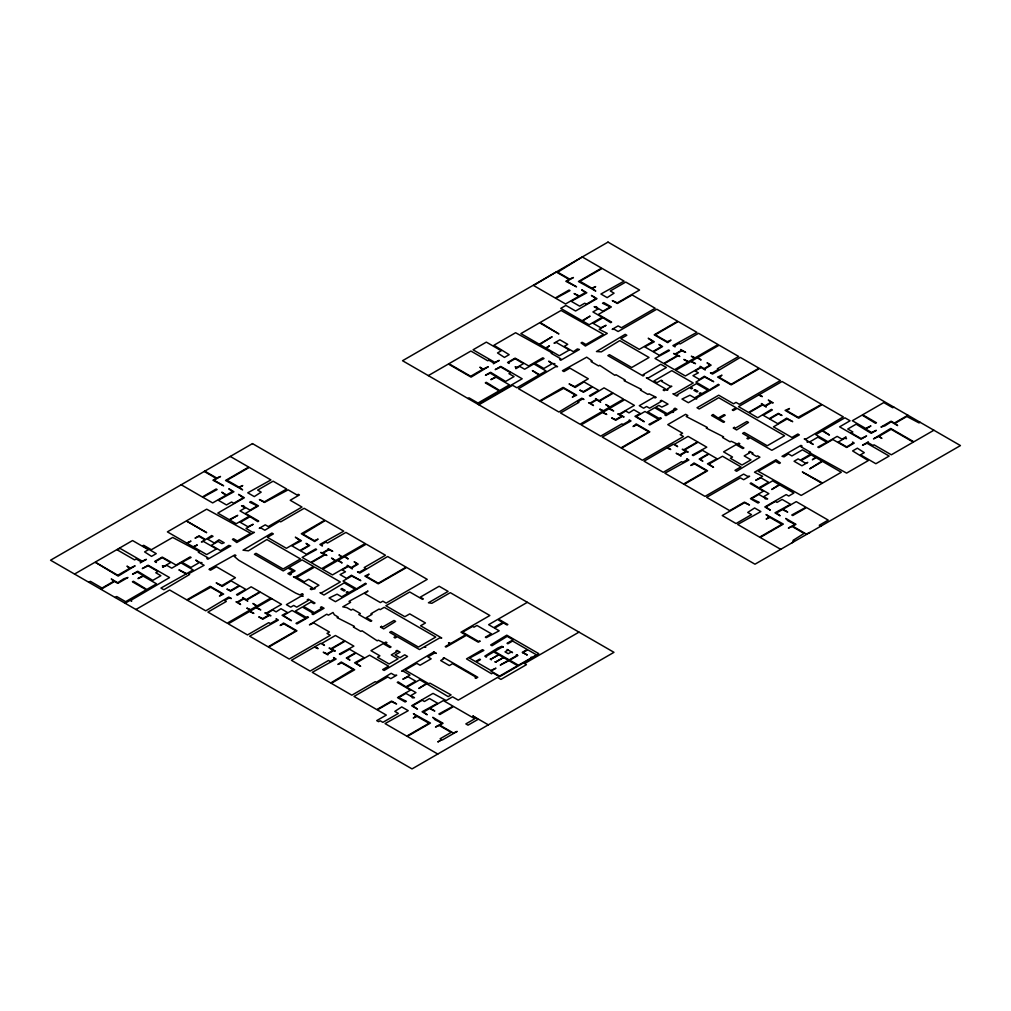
<?xml version="1.0" encoding="UTF-8"?>
<svg xmlns="http://www.w3.org/2000/svg" width="1011" height="1011" viewBox="0 0 1011 1011"><rect width="100%" height="100%" fill="white"/><g stroke="black" fill="none" stroke-linecap="round" stroke-linejoin="round"><path stroke-width="1.5" d="M74.536 574.058L132.555 540.556L148.415 549.719L144.611 551.905L151.524 556.366L156.275 553.636L142.715 545.801L143.638 545.283L151.359 549.731L172.679 537.435L199.369 551.602L198.295 552.221L208.051 557.857L206.825 558.565L207.912 559.184L230.811 545.965L228.789 545.409L220.512 550.654L211.299 545.333L218.073 541.428L221.877 543.615L224.177 542.755L219.021 539.786L214.281 542.995L207.508 539.078L213.056 536.335L211.678 535.539L205.612 539.545L199.104 535.792L195.035 538.143L199.104 536.411L205.069 539.861L201.404 541.972L203.438 541.428L216.455 548.935L206.686 554.571L193.682 547.065L197.335 544.942L193.139 546.749L187.174 543.299L190.965 541.112L186.631 542.995L167.384 531.874L206.686 509.178L250.602 533.29L237.32 540.961L233.528 538.762L232.442 539.394L236.776 542.515L254.406 532.342L252.497 532.19L246.002 528.437L253.18 524.292L247.897 526.718L240.302 522.333L250.058 516.697L257.792 521.625L258.74 521.082L245.458 513.411L258.462 505.892L250.88 501.519L249.654 502.214L257.388 505.892L250.058 510.125L243.563 506.372L243.689 505.664L241.528 505.816L245.18 507.926L240.037 510.909L249.249 516.229L236.233 523.736L229.737 519.983L237.724 515.37L229.194 519.667L217.807 513.095L244.371 497.753L238.545 494.392L243.285 497.753L233.743 503.263L231.582 502.012L226.477 504.957L218.351 500.268L233.933 491.738L228.789 488.755L232.442 491.498L226.477 494.948L221.738 492.205L225.933 495.251L212.651 502.922L202.895 497.286L217.125 489.539L216.177 488.995L202.352 496.982L181.209 484.774M428.323 375.612L448.378 364.036L471.075 377.141L488.288 366.728L483.144 369.078L479.884 367.195L482.601 369.381L470.671 376.269L448.922 363.72L470.886 351.044L487.757 360.775L488.831 360.156L493.709 362.974L493.444 363.758L499.27 360.384L494.796 362.342L473.047 349.793L486.342 342.122L501.304 350.766L497.513 352.953L504.426 357.414L509.165 354.671L493.924 345.244L515.61 332.733L552.019 352.814L551.21 353.281L560.941 358.905L559.728 359.6L560.814 360.232L579.417 349.49L577.382 348.934L573.414 351.702L564.201 346.381L567.727 344.347L559.854 339.81L554.028 343.171L556.328 342.464L569.345 349.983L559.31 355.771L546.306 348.264L549.415 345.838L545.763 347.948L539.798 344.498L552.132 336.751L539.255 344.195L520.892 333.592L539.596 322.787L558.906 333.933L540.139 322.484L561.08 310.465L603.504 334.325L585.925 344.473L582.134 342.287L581.047 342.919L585.382 346.04L607.295 333.39L599.169 329.321L606.082 325.327L600.787 327.754L593.204 323.381L602.96 317.745L610.682 322.673L611.63 322.117L598.348 314.459L611.364 306.94L603.769 302.554L602.556 303.262L610.278 306.94L602.96 311.173L596.452 307.407L596.591 306.712L594.152 306.712L598.082 308.974L592.926 311.944L602.152 317.277L589.16 324.771L582.627 321.03L590.083 316.102L582.083 320.714L560.751 308.393L565.895 305.423L575.575 311.009L596.995 298.649L591.435 295.439L595.909 298.649L586.367 304.159L584.737 303.212L579.644 306.156L571.24 301.303L586.835 292.773L581.679 289.803L585.344 292.545L579.379 295.983L574.084 293.556L578.835 296.299L565.553 303.97L555.797 298.333L570.027 290.587L569.079 290.043L555.254 298.018L533.568 285.506L556.24 271.984L569.079 279.402L565.819 281.273L576.535 286.833L566.906 281.273L573.414 277.519L569.623 279.087L557.693 272.199L582.26 256.958L601.608 268.13L578.431 281.513L595.77 291.054L592.383 288.476L595.643 286.593L591.839 288.16L579.922 281.273L602.152 268.446L624.103 281.121L600.926 294.024L607.156 297.626L614.069 293.165L610.278 290.978L625.733 282.056L639.559 290.043L617.329 302.87L612.312 300.608L617.329 303.502L632.128 294.959L655.166 308.254L621.399 327.754L618.138 325.883L612.173 329.321L614.347 329.321L618.138 331.52L656.796 309.202L677.673 321.245L654.193 334.805L667.753 342.628L671.001 340.126L667.209 341.68L655.28 334.805L678.217 321.561L696.92 332.354L672.896 345.598L675.07 346.849L674.527 345.914L679.026 343.31L680.112 343.942L698.538 333.301L718.063 344.561L695.126 357.806L691.334 356.238L694.582 358.121L688.617 361.559L683.878 359.448L688.074 361.875L674.527 369.697L664.227 363.758L677.774 355.923L679.809 356.479L675.879 354.204L681.844 350.766L685.635 352.334L680.757 349.515L681.3 350.451L675.335 353.888L673.579 353.496L677.231 355.619L663.684 363.442L655.002 358.437L669.509 350.526L668.562 349.983L659.349 355.303L653.384 351.853L662.597 346.533L658.932 344.422L661.51 346.533L652.841 351.55L644.702 346.849L654.332 341.769L648.228 338.243L652.841 341.528L639.281 349.351L620.855 338.71L626.82 335.273L625.19 334.325L596.452 351.55L601.33 351.853L619.768 340.593L649.037 357.49L631.698 367.511L609.469 354.671L607.838 355.619L643.084 375.966L644.159 375.334L643.084 374.715L660.777 364.263L666.388 367.511L648.506 377.836L646.332 377.836L665.301 388.793L663.14 390.044L664.227 390.676L665.845 389.728L666.931 390.36L668.018 389.728L666.931 389.109L671.809 386.29L669.775 386.05L661.649 381.362L662.458 380.894L661.245 380.187L656.91 382.689L653.927 380.97L671.809 370.645L693.23 383.005L674.792 393.645L672.896 393.797L676.852 396.085L677.939 395.465L676.966 394.897L689.439 387.693L691.461 388.869L692.548 388.249L690.513 387.074L696.478 383.624L707.864 390.208L701.899 393.645L700.408 392.786L699.334 393.405L700.813 394.277L694.582 397.866L689.97 395.213L682.008 399.067L688.352 402.719L694.86 398.966L696.756 398.814L695.934 398.347L719.251 384.888L718.303 384.332L709.495 389.892L695.934 382.07L704.616 377.052L713.69 381.678L704.338 376.269L699.46 379.403L692.952 375.65L698.374 372.832L695.126 370.949L701.091 367.511L705.286 369.938L704.616 368.914L711.125 365.161L707.055 362.81L710.038 365.161L704.073 368.611L700.143 366.336L700.547 367.195L685.37 375.966L675.613 370.329L690.791 361.559L695.53 363.669L691.334 361.256L697.299 357.806L701.091 359.992L697.843 357.49L719.15 345.193L738.662 356.466L717.355 368.762L718.442 369.381L711.934 373.147L710.442 372.907L712.477 374.083L740.292 357.401L758.996 368.194L731.18 384.256L719.251 377.368L721.968 375.182L717.62 377.052L731.18 384.888L759.539 368.51L780.404 380.566L739.306 404.286L736.008 402.378L733.569 403.793L718.707 395.213L697.021 407.736L699.195 408.987L718.707 397.715L736.059 407.736L732.267 409.923L733.354 410.554L737.145 408.356L784.587 435.741L767.235 445.763L744.197 432.455L742.567 433.403L749.075 437.156L746.902 438.408L747.988 439.027L750.149 437.776L771.835 450.299L799.347 434.882L797.869 434.022L791.904 437.472L773.466 426.832L787.026 418.996L792.712 421.663L786.621 418.137L777.8 423.697L769.674 418.996L778.344 413.992L782.008 415.483L778.344 413.36L769.131 418.693L763.166 415.243L772.379 409.923L771.431 409.379L757.745 417.745L749.075 412.741L762.623 404.918L766.287 407.029L765.605 406.005L771.57 402.568L773.2 402.883L768.322 400.065L771.027 402.252L765.062 405.702L761.409 403.579L762.079 404.602L748.532 412.425L738.498 406.637L758.553 395.061L762.357 396.615L759.097 394.745L782.034 381.501L821.614 404.349L798.134 417.278L786.748 410.706L789.465 408.52L785.13 410.39L798.677 418.213L822.158 404.665L843.3 416.873L806.272 438.875L804.238 438.951L808.168 441.226L806.942 441.933L808.977 442.009L813.185 444.436L809.798 441.845L817.924 437.156L826.872 442.312L817.785 447.089L818.746 447.646L832.837 439.507L846.662 447.481L854.244 443.096L852.488 442.085L853.17 443.096L846.662 446.862L838.258 442.009L844.766 438.256L846.523 438.648L845.297 437.94L845.98 436.916L842.049 439.191L837.171 436.373L827.958 441.693L815.763 434.654L822.259 430.888L829.45 435.046L822.802 430.585L844.918 417.808L850.074 420.778L839.61 426.832L861.031 439.191L866.591 435.981L861.031 438.559L851.211 432.898L852.842 431.962L847.749 429.018L856.153 424.165L871.191 433.315L876.347 430.345L871.596 432.455L865.631 429.018L870.913 425.96L865.631 428.386L852.349 420.728L862.105 415.091L875.526 423.306L876.474 422.75L862.648 414.775L883.791 402.568L892.738 407.736L893.825 407.104M88.766 582.273L90.396 581.338L102.048 588.061L113.978 581.173L111.273 578.987L117.769 582.74L123.873 578.747L127.942 577.496L117.769 583.372L114.521 581.489L100.974 589.312M115.064 597.45L116.695 596.515L125.642 601.684L146.241 589.779L132.416 581.805L133.364 581.249L146.785 589.476L156.541 583.84L143.259 576.169L137.976 578.595L143.259 575.537L137.294 572.1L132.555 574.21L137.698 571.24L152.749 580.39L160.875 575.701L155.782 572.757L157.956 571.506L148.137 565.831L142.311 568.574L148.137 565.212L169.557 577.572L130.95 600.307L131.683 601.166L130.192 600.307L125.099 603.238M467.967 398.498L469.041 397.866L477.988 403.035L499.131 390.827L485.305 382.853L486.266 382.297L499.674 390.511L509.443 384.888L496.148 377.217L490.866 379.643L496.148 376.585L490.196 373.147L485.444 375.258L490.6 372.288L505.639 381.438L514.043 376.585L508.95 373.64L510.58 372.705L500.761 367.044L495.2 369.622L500.761 366.412L522.181 378.784L477.988 404.286M186.631 573.667L193.139 569.913L180.944 562.862L171.718 568.182L166.84 565.364L162.645 567.171L163.592 566.615L162.367 565.92L164.136 566.312L170.632 562.546L162.24 557.693L155.732 561.459L156.402 562.47L154.645 561.459L162.24 557.074L176.053 565.061L190.156 556.922L191.104 557.465L182.018 562.242L190.965 567.398L199.104 562.71L195.717 560.119L199.913 562.546L201.947 562.634L200.721 563.342L204.121 565.288L188.526 573.818L189.613 574.45L163.858 589.754L160.939 588.061L186.087 573.983L178.909 569.825L186.631 573.667M478.848 404.779L512.602 385.305L516.886 387.782L538.977 375.018L532.367 370.582L539.558 374.727L546.066 370.974L533.871 363.922L524.621 369.23L519.742 366.412L515.812 368.686L516.482 367.663L515.092 366.854L517.025 367.347L523.534 363.594L515.13 358.741L508.621 362.494L509.127 363.417L507.535 362.494L515.13 358.121L528.69 365.944L542.781 357.806L544.044 358.526L534.958 363.303L543.893 368.459L552.031 363.77L548.644 361.18L552.815 363.594L554.849 363.669L553.624 364.377L557.554 366.652L555.519 366.728L518.517 388.717L539.659 400.925L563.114 387.39L576.662 395.213L572.327 397.096L575.044 394.897L563.658 388.325L540.203 401.241L558.906 412.033L581.818 398.182L583.979 399.433L582.361 399.118L577.862 401.721L578.937 402.353L560.536 412.968L580.049 424.241L602.96 411.022L599.713 409.139L603.504 410.706L609.469 407.256L605.804 404.526L610.012 406.953L623.56 399.118L613.26 393.178L599.713 401.001L600.66 402.176L596.73 399.901L590.765 403.351L593.47 405.537L588.592 402.719L590.222 403.035L596.187 399.598L595.504 398.574L599.169 400.685L612.717 392.862L604.047 387.858L590.348 396.224L589.4 395.68L598.626 390.36L592.661 386.922L583.435 392.243L579.783 390.12L583.435 391.611L592.117 386.606L583.979 381.905L575.171 387.466L569.079 383.94L574.766 386.606L588.326 378.784L569.888 368.13L563.923 371.58L562.432 370.721L586.696 357.186L592.105 360.94L591.043 361.559L598.626 365.944L599.7 365.325L614.89 375.334L615.964 374.715L625.177 380.035L624.103 380.654L641.442 389.425L640.367 390.044L647.963 394.429L649.037 393.81L656.227 397.323L655.141 397.955L653.927 397.247L639.281 405.702L643.615 408.204L646.598 406.485L649.58 408.204L661.245 401.468L660.297 400.925L661.371 400.293L667.993 404.122L661.788 407.104L658.806 405.386L655.823 407.104L667.209 413.676L674.792 409.291L673.958 408.81L675.045 408.191L676.966 409.291L672.631 411.806L673.44 412.273L671.544 412.425L665.984 415.635L664.897 415.003L666.123 414.308L654.736 407.736L647.685 411.806L659.071 418.377L660.297 417.669L661.371 418.301L649.858 424.949L648.91 424.405L658.527 419.312L644.98 411.49L636.298 416.494L644.298 421.739L634.946 416.342L640.367 413.524L633.859 409.771L628.981 412.892L625.733 411.022L619.768 414.459L624.103 416.962L622.207 416.494L615.699 420.247L611.63 417.909L615.699 419.628L621.664 416.178L617.734 413.916L619.225 414.144L634.402 405.386L624.646 399.749L609.469 408.52L613.664 410.946L608.925 408.823L602.96 412.273L606.752 414.459L602.417 412.589L581.135 424.873L600.66 436.133L621.929 423.849L623.016 424.481L629.524 420.728L629.259 419.944L631.016 420.955L602.278 437.081L620.981 447.873L648.771 431.836L636.842 424.949L633.05 426.516L636.172 423.925L649.858 431.836L621.525 448.189L642.402 460.245L683.474 436.525L680.163 434.616L682.602 433.214L667.753 424.633L685.635 414.308L687.809 415.559L686.191 416.494L707.321 427.451L706.247 428.07L723.585 436.84L722.511 437.46L730.106 441.845L731.168 441.226L737.145 444.044L738.776 443.096L739.85 443.728L738.232 444.663L743.919 447.949L742.832 448.581L736.059 444.663L723.585 451.866L732.533 457.035L730.372 458.286L742.023 465.009L750.971 459.853L744.197 455.936L749.884 452.65L748.797 452.018L749.884 451.399L753.005 453.193L751.919 453.825L756.531 456.479L757.605 455.86L759.918 457.187L736.602 471.278L734.972 470.33L740.937 466.892L722.511 456.252L708.951 464.074L713.564 467.36L707.46 463.834L717.077 458.754L708.951 454.053L700.282 459.07L702.847 461.18L699.195 459.07L708.408 453.749L702.443 450.299L693.23 455.62L692.282 455.076L706.777 447.165L698.108 442.161L684.548 449.983L688.213 452.107L686.456 451.715L680.491 455.152L681.035 456.087L676.157 453.269L679.948 454.836L685.913 451.399L682.248 449.288L684.017 449.68L697.565 441.845L688.074 436.373L674.527 444.195L677.635 446.622L673.44 444.195L667.475 447.646L670.723 449.516L666.931 447.949L644.032 461.18L663.279 472.289L681.679 461.661L682.766 462.292L687.265 459.689L686.722 458.754L688.895 460.005L664.897 473.224L683.6 484.029L706.512 470.797L694.582 463.923L690.791 465.477L694.039 462.975L707.599 470.797L684.144 484.345L705.021 496.388L743.654 474.096L747.445 476.282L749.619 476.282L743.654 479.719L740.393 477.849L706.651 497.336L729.689 510.631L744.462 502.101L749.48 504.995L744.462 502.732L722.233 515.559L736.059 523.546L751.514 514.624L747.71 512.438L754.623 507.977L760.866 511.579L737.689 524.482L759.64 537.157L781.869 524.33L769.94 517.442L766.148 519.009L769.396 517.126L766.009 514.548L783.361 524.09L760.184 537.473L780.719 549.339M135.916 609.494L169.671 590.007L186.77 599.877L210.212 586.342L223.633 594.089L219.438 596.048L222.142 593.849L210.756 587.277L187.313 600.193L205.739 610.834L228.789 597.059L231.355 598.55L229.194 597.918L224.695 600.521L226.312 601.457L207.912 612.085L227.159 623.193L250.058 609.974L246.81 608.091L250.602 609.658L256.567 606.221L252.914 603.479L257.11 605.905L270.67 598.082M271.744 598.702L256.567 607.472L260.775 609.898L256.023 607.788L250.058 611.225L253.862 613.412L249.527 611.541L228.246 623.825L247.493 634.933L268.762 622.65L270.392 623.585L276.9 619.831L276.091 618.745L278.391 620.072L249.654 636.184L268.092 646.825L295.882 630.788L283.952 623.901L280.148 625.468L283.548 623.041L296.956 630.788L268.635 647.141L289.234 659.033L330.306 635.325L326.995 633.417L329.434 632.014L313.764 622.966L309.429 624.836L326.78 614.195L328.411 615.143L333.023 612.476L334.363 614.827L338.167 617.013L337.093 617.633L354.431 626.403L353.357 627.022L360.94 631.407L362.014 630.788L377.204 640.797L378.278 640.178L384.243 642.996L385.873 642.061L386.96 642.68L385.33 643.628L391.055 646.926L389.968 647.545L383.169 643.628L370.961 650.667L379.909 655.836L377.469 657.238L389.121 663.974L398.069 658.806L391.295 654.888L396.982 651.602L395.933 650.996L397.02 650.364L400.103 652.158L395.086 654.888L399.964 657.706L404.716 654.812L407.559 656.455L384.129 670.47L382.626 669.598L388.59 666.161L369.609 655.204L356.049 663.026L360.662 666.312L354.57 662.799L364.187 657.706L356.049 653.018L347.38 658.022L349.958 660.132L346.293 658.022L355.518 652.702L349.553 649.252L340.328 654.572L339.38 654.029L353.888 646.13L345.206 641.113L331.659 648.948L335.323 651.059L333.554 650.667L327.589 654.104L327.867 654.888L323.255 652.234L327.046 653.801L333.011 650.351L329.08 648.089L331.115 648.632L344.675 640.81L335.45 635.489L321.902 643.312L324.48 645.422L320.816 643.312L314.851 646.749L318.099 648.632L314.307 647.065L291.408 660.297L310.112 671.089L328.512 660.461L330.142 661.396L334.641 658.806L333.554 657.554L336.132 659.033L312.273 672.34L330.711 682.981L353.079 669.446L341.693 662.875L337.889 664.442L341.276 662.015L354.697 669.762L331.254 683.297L351.853 695.189L375.296 681.654L376.383 682.273L391.169 673.288L394.543 675.234L396.716 675.234L390.751 678.684L387.769 676.953L354.027 696.44L376.787 709.596L391.56 701.065L396.577 703.959L391.56 701.685L377.33 709.899L386.316 715.08L376.711 720.628L378.556 721.69L380.161 720.767L382.891 722.347L398.347 713.425L394.821 711.39L401.733 706.929L408.242 710.682L385.065 723.598L406.751 736.122L428.98 723.282L417.05 716.395L413.259 717.962L416.507 716.079L413.385 713.665L430.471 723.055L407.294 736.425L437.788 754.042M527.35 602.316L488.616 624.684L493.76 627.654L502.707 622.498L498.638 620.147L499.459 619.68L507.863 624.533L507.042 625L503.516 622.966L494.581 628.134L499.181 630.788L498.372 631.256L486.177 637.676L485.356 637.208L491.321 633.758L476.952 625.468L473.969 627.186L472.617 626.403L462.583 632.204L478.317 641.277L480.212 641.113L478.317 642.212L466.387 635.325L446.053 647.065L445.244 646.598L450.122 643.78L448.518 642.857L450.931 643.312L465.565 634.857L460.965 632.204L489.855 615.509L450.287 592.661L431.849 603.302L428.437 602.771L448.113 591.41L439.166 586.254L420.298 597.135L423.369 598.916L422.56 599.384L409.733 591.978L385.873 605.753L404.855 616.71L409.733 613.892L425.454 622.966L420.576 625.784L441.744 638.004L439.823 637.827L424.633 646.598L425.745 647.242L423.824 647.065L419.489 649.567L397.26 636.74L395.086 637.992L394.012 637.36L396.173 636.109L389.665 632.355L391.295 631.42L418.402 647.065L435.754 637.044L384.243 607.308L380.187 609.658L379.1 609.039L370.961 613.728L372.048 614.359L366.361 617.645L371.783 620.767L370.696 621.399L358.766 614.511L360.396 613.576L352.801 609.191L351.171 610.126L346.836 607.624L342.78 606.84L350.627 602.303L349.01 601.368L367.979 591.031L364.731 593.545L380.401 602.581L382.84 601.179L386.139 603.087L427.236 579.366L406.637 567.462L378.278 583.84L364.87 576.093L369.066 574.134L366.361 576.321L378.278 583.208L406.093 567.158L387.668 556.518L359.714 573.123L357.54 571.86L359.309 572.251L365.818 568.498L364.187 567.563L385.494 555.254L366.247 544.145L344.941 556.454L348.188 558.957L344.397 556.758L338.432 560.208L342.097 562.95L337.889 560.524L322.711 569.281L332.467 574.918L347.658 566.147L347.241 565.288L351.171 567.563L357.136 564.113L354.153 561.775L358.223 564.113L351.714 567.879L352.397 568.89L348.188 566.463L342.236 569.913L345.484 571.784L340.062 574.602L346.571 578.355L351.449 575.234L360.801 580.63L351.714 576.017L343.045 581.022L356.592 588.844L365.413 583.284L366.361 583.84L335.45 601.684L329.08 598.006L337.08 594.165L341.693 596.831L347.923 593.23L346.28 592.282L347.354 591.65L349.01 592.598L354.975 589.16L344.132 582.905L323.937 595.024L319.969 592.737L321.902 592.598L340.328 581.957L314.585 567.095L296.691 577.42L304.273 581.805L308.62 579.303L318.92 585.243L314.042 588.061L315.091 588.667L311.325 589.628L310.238 589.009L312.412 587.745L293.43 576.801L295.604 576.801L313.498 566.463L302.112 559.892L289.095 567.398L295.06 570.849L290.182 573.667L291.269 574.286L290.182 574.918L287.882 573.591L292.899 570.849L288.009 568.03L283.27 570.924L254.406 554.255L256.023 553.32L283.131 568.966L300.482 558.957L266.866 539.545L248.441 550.818L243.019 550.186L271.883 533.05L273.374 533.909L267.409 537.359L286.391 548.316L299.938 540.481L295.338 537.195L301.43 540.721L291.813 545.801L299.938 550.502L308.62 545.498L306.042 543.375L309.695 545.498L300.482 550.818L306.447 554.255L315.659 548.935L316.607 549.478L302.112 557.39L310.781 562.394L324.341 554.571L320.677 552.461L322.446 552.853L328.411 549.403L328.133 548.619L332.745 551.286L328.941 549.719L322.989 553.169L326.919 555.431L324.885 554.887L311.325 562.71L321.624 568.662L335.184 560.827L331.52 558.097L335.728 560.524L341.693 557.074L338.976 554.887L342.236 556.758L365.161 543.526L345.914 532.405L327.488 543.046L325.858 542.111L321.359 544.714L322.446 545.965L319.868 544.474L343.753 531.154L325.315 520.513L302.921 534.073L314.307 540.645L318.099 539.078L314.712 541.504L301.303 533.757L324.771 520.197L304.172 508.306L280.692 521.866L279.617 521.234L264.831 530.232L261.457 528.273L259.284 528.273L265.248 524.835L268.231 526.554L301.998 507.054L290.22 500.255L299.408 494.948L298.321 494.316L297.095 495.024L288.122 489.842L264.427 502.454L259.41 499.56L264.427 501.822L286.656 488.995L273.109 481.173L257.653 490.095L261.179 492.13L254.266 496.591L247.758 492.825L270.935 479.922L249.249 467.398L227.02 480.225L238.95 487.112L242.741 485.558L239.493 487.428L242.615 489.855L225.529 480.465L248.706 467.082L230.281 456.441M502.707 646.749L494.581 651.45L509.215 659.905L517.341 655.204M907.929 415.243L894.369 423.066L891.121 421.195L880.947 427.059L885.017 425.808L891.121 421.814L897.629 425.568L894.912 423.382L906.842 416.494L919.037 422.914L920.124 422.282M508.268 649.959L505.007 651.842L508.268 653.713L511.515 651.842M495.529 662.053L503.427 657.491M495.643 662.117L503.529 657.554M522.763 652.702L527.78 649.808L537.005 655.128L499.586 676.725L492.673 672.732L491.599 673.794L466.513 658.881L482.512 649.643L483.865 650.427L469.496 658.098L475.461 661.548L479.669 659.121L480.478 659.589L476.282 662.015L490.916 670.457L495.933 668.195L490.916 671.089L499.586 676.094L517.619 665.693L508.937 660.676L500.268 665.061L508.407 660.373L493.76 651.918L485.634 656.607L484.812 656.139L497.69 648.089L501.898 646.282L503.276 647.242L502.467 646.888M579 632.128L524.532 663.582L526.428 664.669L500.925 679.405L497.538 677.446L458.261 700.117L452.549 696.832L446.167 700.535L433.037 693.394L411.629 705.754L417.455 709.115L412.715 705.754L422.257 700.244L424.418 701.495L429.523 698.55L437.649 703.252L422.067 711.782L427.211 714.752L423.558 712.009L429.523 708.572L434.806 710.998L430.054 708.256L443.336 700.585L453.105 706.221L438.875 713.968L439.823 714.524L453.648 706.537L474.791 718.745L465.844 723.914L468.005 725.165L478.039 719.377L472.782 715.902L488.351 724.849M933.886 430.231L913.83 441.807L890.704 428.462L873.491 438.875L878.647 436.525L881.895 438.408L879.191 436.209L891.121 429.334L913.287 442.123L891.323 454.798L874.035 444.827L872.948 445.447L868.07 442.628L868.348 441.845L862.522 445.219L866.996 443.26L889.149 456.049L875.867 463.72L860.487 454.836L864.279 452.65L857.366 448.189L852.614 450.931L868.285 460.599L846.599 473.11L809.76 452.789L810.582 452.321L800.851 446.698L802.064 446.003L800.977 445.371L782.034 456.315L784.068 456.858L788.378 453.901L791.904 455.936L802.469 449.832L810.354 454.381L800.333 460.169L798.134 458.906L794.065 461.256L801.925 465.793L807.764 462.431L805.451 463.139L801.116 460.624L811.151 454.836L815.485 457.338L812.364 459.765L816.029 457.654L821.994 461.104L809.659 468.851L822.537 461.408L841.316 472.251L822.613 483.056L802.342 471.973L822.069 483.372L801.192 495.415L758.288 471.278L775.525 461.319L779.329 463.506L780.404 462.886L776.069 459.752L754.497 472.213L762.623 476.282L755.71 480.276L760.992 477.849L768.587 482.234L758.831 487.858L751.11 482.929L750.149 483.485L763.444 491.144L750.427 498.663L758.01 503.048L759.236 502.341L751.514 498.663L758.831 494.43L765.34 498.196L765.201 498.891L767.64 498.891L763.709 496.628L768.865 493.659L759.64 488.338L772.657 480.819L779.165 484.572L771.709 489.501L779.708 484.888L793.862 493.065L788.719 496.047L786.204 494.594L764.796 506.953L770.344 510.163L765.883 506.953L775.424 501.443L777.042 502.391L782.148 499.447L790.551 504.299L774.957 512.83L780.113 515.8L776.448 513.057L782.413 509.62L787.695 512.046L782.956 509.304L796.238 501.633L805.994 507.269L791.765 515.016L792.712 515.559L806.538 507.585L828.224 520.109L819.276 525.265L820.844 526.175M810.001 532.431L806.272 534.035L792.712 526.2L795.973 524.33L785.8 518.453L787.973 520.804L794.886 524.33L788.378 528.083L792.169 526.516L804.099 533.404L792.978 540.443L794.065 541.075L791.562 543.071M523.016 652.563L527.3 655.027L522.232 652.386L527.236 649.492L512.602 641.037L507.863 643.78L507.042 643.312L513.146 639.786L507.181 636.349L492.003 645.738L490.651 644.955L506.776 635.173L538.762 653.637L518.428 665.225L509.759 660.208L517.885 655.52L516.292 654.875L517.101 655.343M531.685 657.567L530.977 657.289L531.584 657.63M204.791 471.151L216.72 478.039L220.512 476.472L214.016 480.225L223.633 485.785L212.929 480.225L216.177 478.355L204.247 471.467M508.015 650.098C503.554 647.356 516.444 654.825 511.275 651.981M485.874 656.468L486.582 656.885L485.76 656.531M252.485 443.614L50.55 560.208L412.033 768.903L613.968 652.322L252.485 443.614M608.015 242.097L402.53 360.725L754.977 564.201L960.45 445.573L608.015 242.097M95.552 562.394L118.186 576.093L135.12 565.831L130.242 568.03L126.994 566.147L129.699 568.346L117.769 575.234L95.552 562.394M119.943 548.316L117.238 549.87L134.589 559.892L136.207 558.957L141.085 561.762L140.276 562.862L146.38 559.348L142.172 561.143L119.943 548.316M186.77 521.158L206.535 532.57L186.77 521.158M210.086 568.738L208.999 569.357L210.49 570.217L216.455 566.779L235.424 577.736L221.877 585.559L216.177 582.905L222.281 586.418L231.089 580.87L239.215 585.559L230.546 590.563L226.881 589.084L230.546 591.195L239.759 585.875L245.724 589.312L236.511 594.632L237.459 595.188L251.145 586.81L259.827 591.814L246.267 599.649L242.615 597.526L243.285 598.55L237.32 601.987L235.967 601.836L240.58 604.502L237.863 602.303L243.828 598.866L247.758 601.128L246.81 599.953L260.37 592.13L281.513 604.338L266.323 613.108L264.831 612.868L268.762 615.143L262.809 618.58L258.74 616.862L262.809 619.212L269.305 615.446L270.935 615.762L266.866 613.412L272.831 609.974L276.091 611.857L280.97 608.723L287.478 612.476L282.056 615.295L291.408 620.691L283.409 615.446L292.078 610.442L305.638 618.264L296.008 623.357L296.956 623.901L308.481 617.253L307.395 616.622L306.181 617.329L295.338 611.074L302.377 607.004L313.22 613.26L312.007 613.968L313.094 614.587L324.063 608.256L321.536 606.79L320.449 607.421L321.902 608.256L314.307 612.641L303.464 606.373L311.059 601.987L313.941 603.655L315.028 603.036L308.317 599.157L307.23 599.788L308.342 600.433L296.691 607.156L293.708 605.437L290.726 607.156L286.391 604.654L301.025 596.199L303.174 596.187L301.569 595.264L303.199 594.329L302.112 593.697L299.938 594.948L295.604 593.065L238.684 560.208L234.337 556.454L235.967 555.507L234.881 554.887L210.086 568.738M341.958 588.528L340.871 589.16L344.106 591.031L345.193 590.399L341.958 588.528M694.987 389.652L693.9 390.284L696.882 392.003L697.969 391.371L694.987 389.652M713.134 414.535L711.517 415.47L723.484 422.383L724.571 421.751L719.251 418.693L725.216 415.243L724.129 414.624L718.164 418.061L713.134 414.535M381.539 626.403L380.452 627.035L383.7 628.905L395.63 621.399L394.012 620.463L382.626 627.035L381.539 626.403M734.327 427.388L733.24 428.019L736.602 429.953L748.532 422.446L746.902 421.499L735.515 428.083L734.327 427.388M433.883 651.931L401.594 671.165L403.49 671.329L409.998 675.083L402.82 679.228L408.103 676.801L415.698 681.187L405.929 686.823L398.208 681.894L397.26 682.438L410.542 690.109L397.525 697.615L405.12 702L406.346 701.293L398.612 697.615L405.929 693.394L412.437 697.148L412.298 697.855L414.472 697.691L410.807 695.581L415.963 692.611L406.751 687.29L419.755 679.771L426.263 683.537L418.807 688.466L426.806 683.84L448.164 696.617L451.096 694.923L429.928 683.145L428.841 683.765L405.12 670.078L416.772 663.342L420.058 665.238L431.166 658.818L427.893 656.923L434.401 653.169L436.348 653.359L433.883 651.931M443.943 657.744L443.121 658.212L443.917 658.667L440.657 660.537L449.339 665.554L452.587 663.671L476.168 677.282L475.082 677.913L475.903 678.381L477.799 677.282L443.943 657.744M490.373 659.071L491.346 659.64L490.373 659.071M498.638 654.724L490.739 659.286L498.739 654.787M495.15 661.826L496.035 662.344L495.15 661.826M432.91 717.418L435.071 719.769L441.984 723.282L435.476 727.035L439.279 725.481L451.209 732.356L440.088 738.776L442.262 740.027L457.162 731.421L453.37 732.988L439.823 725.165L443.071 723.282L432.91 717.418M441.175 740.027L438.028 741.847L441.175 740.027"/></g></svg>
